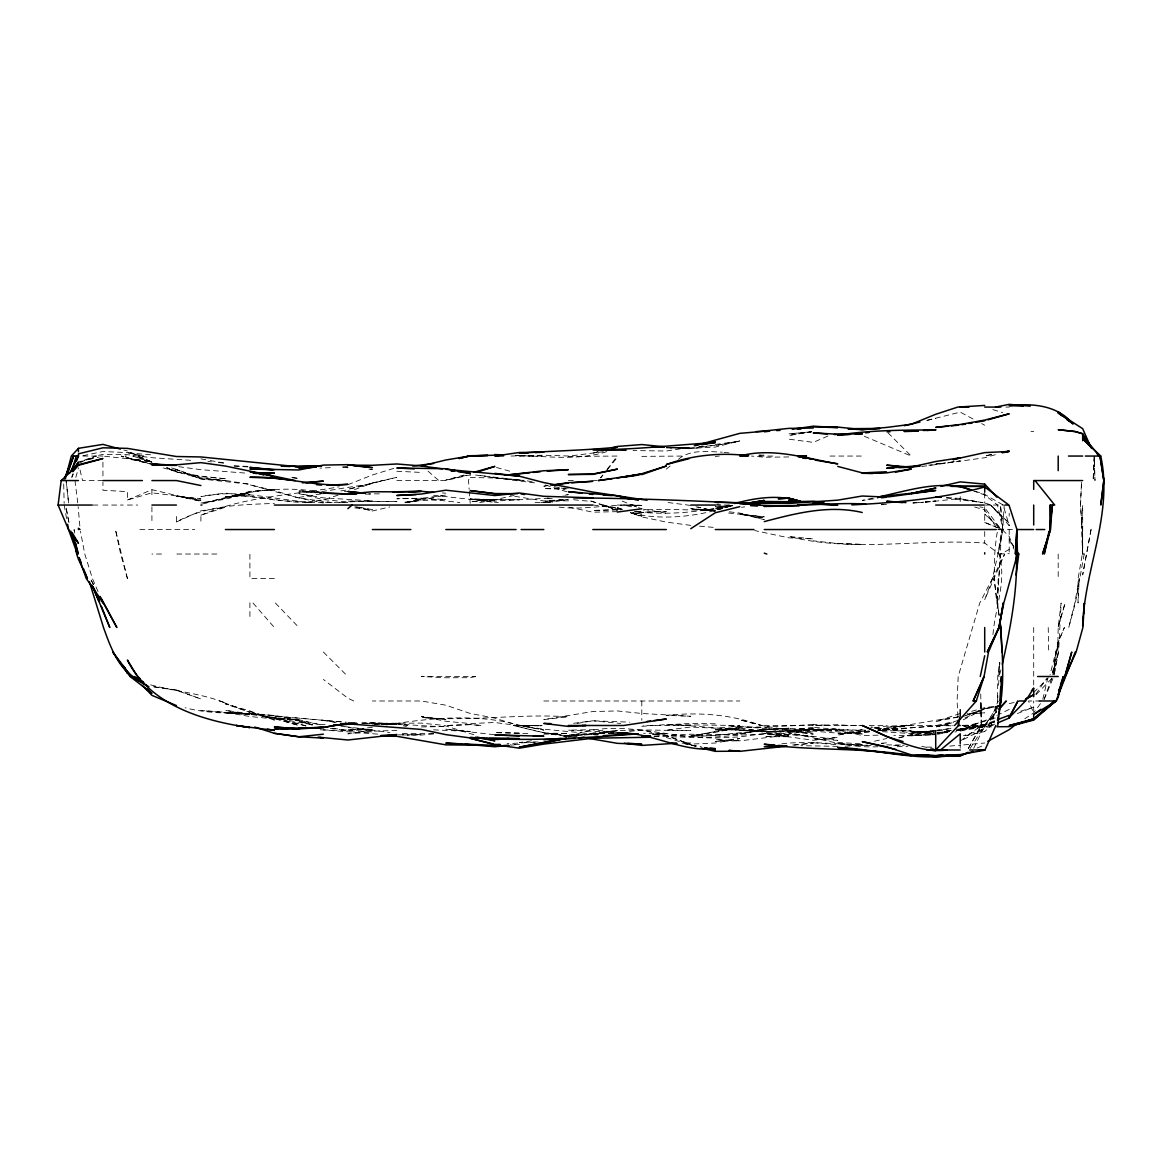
<?xml version="1.0" encoding="UTF-8"?>
<svg xmlns="http://www.w3.org/2000/svg" width="1162" height="1162" viewBox="0 0 1162 1162"><rect width="100%" height="100%" fill="white"/><g stroke="black" fill="none" stroke-linecap="round" stroke-linejoin="round"><path stroke-width="0.75" stroke-dasharray="5 3.75" d="M957.938 716.736L957.096 700.991L958.2 676.502L979.755 603.02L992.377 578.531L998.027 554.027L1001.673 529.538L997.403 603.02L999.088 615.264C993.568 586.912 992.566 558.065 997.722 529.538M980.743 694.005L981.396 725.495L967.452 749.984L981.396 725.495L980.801 700.991L981.28 725.495L960.219 741.109M1094.357 456.056L1093.137 480.56L1094.168 456.056L1094.996 480.56L1094.241 457.813M998.274 578.531L996.952 603.02L1000.584 554.027L1009.197 549.481M997.882 695.747L997.533 700.991L997.737 676.502L999.465 662.5M998.565 685.246L999.146 676.502M999.683 662.5L998.754 676.502L999.901 662.5M1084.219 554.027L1075.358 603.02L1068.749 627.509L1074.821 603.02L1079.207 578.531L1078.045 603.02L1078.104 578.531L1082.316 554.027L1082.592 529.538L1082.679 554.027L1084.219 554.027L1082.679 552.11L1082.679 554.027L1081.532 529.538L1082.679 505.267L1082.679 554.027M1054.123 674.759L1058.19 652.013L1052.859 674.759M813.037 725.495L813.255 724.376L828.855 725.495M992.958 634.51C995.224 607.523 1006.858 581.029 999.146 554.027L984.708 543.061C919.258 538.427 853.358 552.851 788.751 536.452L813.255 538.95L788.751 537.832L754.617 530.54M1054.413 673.132L1058.597 652.013L1061.124 603.02L1058.19 627.509L1057.696 652.013L1058.19 641.322L1052.336 674.759L1058.19 641.976L1064.392 627.509L1058.19 642.426L1050.041 674.759M1042.808 699.248L1047.732 678.245M999.596 674.759L1000.961 669.501M75.85 477.364L78.435 467.821M71.71 477.19L72.945 473.835M1044.072 699.364L1051.842 678.129M1044.159 699.364L1053.818 676.502M71.942 477.277L73.38 473.994M973.698 748.357L984.708 725.495L1000.221 702.444M998.027 707.121L988.528 725.495L998.085 700.991L991.084 725.495L984.708 731.537L963.719 736.011M970.154 748.459L984.708 725.495L996.676 711.885M1035.763 694.208L1047.122 677.983M1040.455 703.635L1033.701 712.887L1024.84 718.712M600.609 477.829L602.686 475.113M606.869 469.666L617.298 456.056L568.32 456.405M600.725 477.829L602.933 475.098M607.363 469.651L617.298 457.407L617.298 456.056M996.676 711.42L984.708 724.434L980.278 725.495L984.708 724.652L960.219 725.437M1036.184 694.571L1052.409 677.795M1033.701 692.508L1048.371 677.736M666.291 469.114L670.314 465.846M678.39 459.324C690.199 449.084 707.745 451.669 722.27 452.163M90.81 459.005L94.935 456.056L102.939 454.386L127.428 454.691L151.917 457.712L192.166 460.399M963.269 719.83L984.708 708.704L998.71 705.77M963.269 739.569L984.708 728.705L963.472 735.691M1009.197 709.416L984.708 721.355L960.219 727.514M965.114 717.855L984.708 708.704L998.71 706.278L984.708 708.704L961.846 716.969L984.708 708.704M176.421 516.451L176.421 521.985C206.037 505.325 241.202 504.598 274.392 503.451M176.421 521.985L200.91 510.873L225.399 507.213L200.91 515.231L200.91 521.186M827.954 436.026L813.255 442.373L788.751 439.163M994.832 724.129L984.708 726.366L961.962 726.047M127.428 500.009L151.917 489.696L200.91 501.258L176.421 495.898L200.91 500.386L176.421 496.203L200.91 498.963L151.917 492.819L127.428 500.009L127.428 491.642L102.939 490.219L102.939 482.157M977.068 748.067L983.183 745.51M78.435 463.347L96.141 456.056L78.435 462.084M1017.36 713.555L1033.701 707.15L1019.001 711.74M994.498 720.774L984.708 724.434L984.708 731.537M347.874 484.699L372.363 474.997L395.225 467.923M354.41 489.652L372.363 483.043L396.852 477.277L347.874 489.318L372.363 483.508L323.37 491.381L298.881 491.962L323.37 492.833C282.744 484.293 241.681 491.875 202.653 503.916M200.91 515.231C244.746 496.174 292.955 495.302 339.13 486.776M994.498 721.776L984.708 725.132L960.219 729.184L978.201 725.495L954.961 731.13M960.219 713.483L935.715 721.617L960.219 716.605C932.708 720.44 905.314 725.742 877.978 729.78L935.715 726.221L953.334 722.895M338.069 495.172L323.37 499.82L304.139 502.565M568.32 737.376C615.845 716.257 666.291 739.293 715.284 737.071C756.302 733.338 797.132 731.871 837.744 740.354L813.255 739.105L837.744 737.521L813.255 740.296L764.262 733.367L788.751 736.737L764.262 736.679L788.751 734.936C756.506 725.945 723.606 737.797 690.78 735.909L739.773 727.296L715.284 732.365L690.78 735.822L739.773 733.919L715.284 735.168L690.78 734.195L654.046 736.142M406.279 502.667L421.356 498.367L445.845 495.099L407.354 502.696M463.812 475.084L445.845 480.095L470.334 474.401M971.65 711.304L984.708 707.643L998.71 705.842M598.052 451.742L592.809 453.195L598.052 451.902M405.611 502.667L421.356 498.367L459.847 502.492M952.085 722.851L935.715 727.092L953.537 722.415M995.311 454.705L984.708 457.726L928.728 465.599M564.819 736.287L568.32 735.415L577.064 736.345M926.971 420.426L960.219 412.118L973.988 419.482M202.653 503.93L249.903 491.831L274.392 489.362L249.903 491.352L225.399 498.251L202.653 502.696M898.981 737.725L911.226 734.674L935.715 731.9M372.363 483.043L382.443 480.56M729.475 505.049L715.284 508.535L731.203 506.124M80.193 461.648L99.438 456.957M606.811 451.611C582.54 459.484 556.918 457.305 531.876 456.056M926.971 420.353L935.715 418.276M862.233 729.344L837.744 735.154L865.734 730.477M898.981 737.855L911.226 734.95L933.972 732.118M407.354 502.565L421.356 499.253L402.11 502.71M995.209 718.043C981.062 719.961 968.905 728.487 954.961 730.971L960.219 729.983L956.718 730.201M354.875 506.748L372.363 510.989L389.866 506.952M958.548 720.513L935.715 725.684L879.736 730.651M514.083 495.419L494.838 499.747L470.334 498.759L494.838 502.536M874.492 741.211L886.737 738.524M872.735 498.149L862.233 500.401L877.978 498.295M1009.197 703.576L1014.382 702.473M730.825 505.412C699.379 512.181 666.843 515.478 634.801 511.541L641.802 511.977L634.801 511.89M82.938 455.707L102.939 451.539L127.428 452.599L143.609 456.056L127.428 452.831L151.917 454.894M949.717 730.854L937.473 733.367L947.96 732.51M991.709 454.516L984.708 455.896L991.709 454.618M937.473 733.091L954.961 729.721M603.31 451.698L569.612 456.056L543.816 455.213L507.533 456.129M937.473 734.268L947.96 732.394M549.074 498.193L494.838 501.069L470.334 499.21L494.838 500.052L479.093 502.623M564.819 495.273L568.32 494.62L563.062 495.302M991.026 725.495L954.961 732.002M722.27 508.607L715.284 509.798L732.525 505.485C699.408 516.233 663.778 521.288 629.543 512.776M577.064 723.432L592.809 720.803L629.543 722.139M732.525 505.325L715.284 508.172L732.772 506.007M386.307 724.914C430.536 718.131 475.374 713.163 519.327 725.146L543.816 730.07L519.327 725.495L542.073 725.742L519.327 725.843L494.838 718.116L470.334 713.483L445.845 705.203L421.356 700.991L372.363 700.991M781.765 743.825C808.403 740.557 835.449 744.624 862.233 744.595M298.881 497.438L321.627 493.806M731.218 505.891C702.255 513.43 672.827 507.445 643.545 510.191M320.116 724.71L328.628 724.028M811.497 431.756L788.751 433.891L811.497 431.727L788.751 435.445L811.381 431.843M547.317 502.565L568.32 499.239L540.315 502.652M689.037 447.472L666.291 451.03L633.043 450.551M641.802 456.361L682.414 456.056M200.91 503.03L225.399 499.224L249.903 492.775L225.399 497.263L249.903 494.765L225.399 496.828C254.246 493.313 282.279 503.364 311.125 502.565M340.873 490.887L347.874 489.827M641.802 726.337L666.291 724.594L739.773 725.495M715.284 445.191L690.78 448.779L666.291 447.675L682.036 447.37M531.571 740.79L519.327 742.591L538.572 741.937L507.082 743.709M563.062 736.316L578.807 735.764M911.226 733.629L951.46 728.472L911.226 733.629L881.479 731.595M715.284 444.465L739.773 441.168L715.284 445.583L739.773 440.921L715.284 447.079L690.78 448.372L666.291 447.849L690.78 447.501M874.492 727.688L886.737 726.047L911.226 725.495L886.737 727.252L908.655 725.495L886.737 729.358L877.978 729.692M573.563 723.316L592.809 720.789L620.682 723.476M405.611 502.536L421.356 500.502L445.845 499.544L421.356 498.193L396.852 498.774L421.356 498.338M921.727 466.47L926.971 465.817M699.524 446.411L703.025 445.976M867.491 745.176L844.745 746.207M881.479 743.433L886.737 742.779L881.479 743.288M372.363 727.31L347.874 730.244L330.371 727.978M608.554 733.411L613.797 732.786M928.728 465.12L932.214 464.713M711.783 445.583L690.78 447.922L675.035 447.341M741.458 507.271L744.842 506.893M794.009 745.191L813.255 743.084L792.252 745.06M869.234 732.031C826.109 738.16 782.433 720.193 739.773 734.282L764.262 729.649L788.751 728.167L764.262 730.114L739.773 733.745L764.262 729.649L788.751 728.618L813.255 728.894L788.751 731.523L813.255 734.079L764.262 726.047L739.773 719.757L761.139 725.495C730.767 714.165 698.333 712.117 666.291 715.313L690.78 716.3L641.802 713.468L617.298 710.941L592.809 711.536L543.816 719.554L568.32 716.823C519.269 713.424 470.29 721.834 421.356 717.361L445.845 719.67L421.356 716.46L445.845 721.253L470.334 723.563L494.838 722.517L517.758 725.495L542.073 725.495M881.479 730.709L911.226 730.913L886.737 729.155L911.226 732.888L933.972 731.188L911.226 731.726L935.715 733.716M715.284 456.477L719.278 456.056M510.583 745.176L519.327 744.29L510.583 744.552M912.983 503.161L923.47 502.158M925.228 501.999L935.715 500.996L925.228 501.81M963.719 744.886L984.708 743.012M433.6 733.948L421.356 735.052L398.61 734.863L421.356 734.631L407.354 735.27M629.543 731.319L641.802 730.259L666.291 735.488L690.78 744.493L666.291 735.604L652.289 734.239L690.78 736.723L715.284 731.29L739.773 728.153L715.284 729.329L788.751 731.929L837.744 729.01L764.262 731.726L685.783 725.495L643.225 725.495M949.717 746.091L960.219 745.205M916.469 502.492L912.983 502.768L923.47 502.376M582.307 735.154C558.937 738.378 535.914 730.68 513.357 725.495L543.816 732.714L568.32 735.895L592.809 733.643L617.298 732.873M584.065 735.009L598.052 734.035M594.552 734.994L598.052 734.747M652.289 734.587L666.291 733.585L643.545 733.237M869.234 731.406L837.744 733.934L869.234 730.898M563.062 499.616L543.816 500.967L510.583 495.651M514.083 733.469L528.071 733.542M330.371 467.647L319.884 468.126M342.63 466.848L347.874 466.499M967.205 714.02L984.708 712.858L967.205 713.308M732.772 505.557L715.284 506.603L725.771 506.966M379.364 493.85L368.862 493.85M433.6 733.483L398.61 733.6M344.373 491.628L347.874 491.482M925.228 502.304L960.219 498.454L946.217 497.467M421.356 726.947L445.845 726.54C417.783 726.54 389.982 721.994 361.861 723.156M877.978 730.52L886.737 730.157L877.978 730.273M759.018 455.286L764.262 455.068L759.018 455.112M865.734 730.186L813.255 729.504L764.262 731.726L788.751 731.929M935.715 730.913L911.226 731.915L935.715 733.425L870.992 727.339M361.861 723.04L372.363 722.633L396.852 724.318L374.12 724.115L396.852 723.505L407.426 725.495L396.852 723.635L361.861 723.301M396.852 730.361L372.363 731.232L340.916 726.148M612.054 733.542L617.298 733.353M535.072 502.565L552.575 502.55M617.298 509.639L592.809 510.467L620.798 509.726M937.473 730.854L954.961 730.259M543.816 734.195L568.32 733.498L543.816 733.048L568.32 735.895L617.298 730.491L592.809 734.326L568.32 734.95L578.807 735.023M365.362 723.36L421.356 723.113L444.363 725.495L475.243 735.183M933.972 734.645L911.226 735.255L935.715 734.616L911.226 735.851L893.738 735.27M339.13 502.58L347.874 502.391L323.37 502.274M682.036 743.143L690.78 742.954L682.036 742.838M515.826 455.649L533.59 456.056L515.826 455.46M617.298 511.658L592.809 512.181L568.32 507.01M886.737 431.567L890.237 431.494L886.737 431.567L911.226 456.056L862.233 435.372M568.32 488.098L543.816 488.548L564.819 489.362M881.479 504.686L886.737 504.584L881.479 504.54M877.978 735.197L862.233 735.488L837.744 729.91L862.233 734.021L813.255 729.591L837.744 729.097L869.234 731.639M613.797 732.932L592.809 733.266L598.052 733.614M998.71 529.712L1013.918 529.538M893.738 745.365L904.225 745.234M788.751 456.957L764.262 457.218L751.523 456.056M991.709 726.802L956.718 729.373L985.303 725.495M870.992 745.583L837.744 743.767L862.233 745.132M365.362 494.111L372.363 494.068M739.773 730.259L764.262 730.114L715.284 729.765C747.936 726.846 780.617 727.034 813.255 724.376L813.255 725.495L837.744 724.652L849.102 725.495M877.978 746.701C847.563 748.517 818.498 737.55 788.751 733.091L813.255 736.606L764.262 732.321L728.327 725.495L739.773 726.163L715.284 728.211L690.78 727.034L666.291 730.114L690.78 730.491C658.099 730.971 624.938 727.427 592.809 734.326L598.052 734.95M1005.871 407.078L1009.197 407.078M1030.955 431.567L1033.701 431.567M82.967 456.056L102.939 456.056M519.327 456.056L543.816 456.056M759.047 456.056L774.763 456.056M830.06 456.056L862.233 456.056M102.939 480.56L82.531 480.56L79.67 468.46M396.852 480.56L445.845 480.56L470.334 474.808L468.504 480.56L469.157 489.304M568.32 480.56L575.306 480.56M592.809 480.56L597.094 480.56M92.829 505.049L98.683 505.049M102.939 505.049L123.274 505.049M127.428 505.049L137.595 505.049M715.284 505.049L729.649 505.049M984.708 505.049L1004.215 505.049L1002.733 529.538L1000.453 505.049L1002.893 529.538L998.129 554.027L1002.893 529.538L997.533 505.049L984.708 494.925L973.277 490.887M139.847 529.538L194.737 529.538M997.809 529.538L1001.92 529.538L984.708 514.112L1001.121 529.538L984.708 507.678L979.668 506.879M176.813 554.027L218.035 554.027M999.146 554.027L1009.197 553.678M274.392 578.531L249.903 578.531L249.903 554.027M543.816 700.991L739.773 700.991M1040.658 700.991L1028.472 700.991L1033.701 712.887L1033.701 700.991M764.262 725.495L862.233 725.495L837.744 725.495M869.234 725.495L886.737 725.495M908.858 725.495L953.218 725.495M961.962 725.495L994.323 725.495M897.224 746.643L907.725 746.643M886.737 432.09L890.237 432.119M631.678 506.806L623.239 505.049L641.802 505.426C613.754 502.957 585.692 510.757 557.818 506.966M886.737 744.886L900.724 745.031M617.298 505.049L641.802 505.426M715.284 723.795L690.78 723.418L666.291 724.856L690.78 725.495M837.744 746.353L801.01 745.67M470.334 477.466L494.838 478.003L524.047 480.327M372.363 724.086L396.852 724.609M937.4 725.495L953.189 725.858M715.284 510.176L690.78 509.581L715.284 510.67L690.78 508.52L715.284 511.091L697.781 507.053M926.971 747.05L933.972 747.224M837.744 543.54L862.233 544.412L837.744 543.555L813.255 540.824M234.158 465.846L248.145 466.412M654.046 736.316L715.284 738.044L739.773 736.926L764.262 733.571L788.751 734.965L739.773 740.862L715.284 739.715L739.773 740.659L715.284 741.574L739.773 738.538L715.284 743.026L685.536 744.348M617.298 732.365L568.32 730.143L592.809 729.707L613.797 731.987M515.826 455.431L519.327 455.577M396.852 471.249L421.356 472.426M161.547 554.027L151.917 554.027M671.534 447.355L690.78 448.372L676.792 447.414M340.873 721.849L274.392 716.082L323.37 720.208L337.372 722.561L323.37 720.498L346.116 722.139M244.645 473.021L200.91 469.68L176.421 466.369M837.744 742.431L862.233 743.898M234.158 466.064L248.145 466.95M433.6 729.852L470.334 731.464L445.845 729.184L494.838 734.776M433.6 495.259L498.338 502.536M716.722 504.729L721.065 505.049M442.344 492.935L445.845 493.196M321.627 492.441L298.881 490.64L323.37 493.792M813.255 742.765L837.744 744.711M377.606 734.123L319.899 729.707L372.363 731.9L347.874 733.832L372.363 730.114L389.866 732.568M699.524 526.139L715.284 527.533M312.723 724.652L298.881 721.312L312.36 725.03C284.617 714.848 254.681 713.352 225.399 712.713L249.903 713.831L225.399 710.316C256.715 716.736 288.801 717.55 319.884 724.71M298.881 720.556C261.813 709.27 222.203 717.593 185.165 707.774M573.563 499.747L592.809 501.577L617.298 509.973M207.911 461.532L211.411 461.88M218.398 462.563L225.399 463.246L209.654 460.428M274.392 715.748L200.91 710.49L249.903 714.688L225.399 712.408L249.903 716.518L274.392 718.944L298.881 719.932L274.392 718.072L249.903 713.439L274.392 718.276L298.881 725.495L249.903 711.71L274.392 720.091L249.903 710.912L225.399 703.896L249.903 712.335L219.603 700.991L225.399 702.995C200.91 693.075 173.995 691.448 148.881 684.36M354.875 507.91L372.363 509.653L358.375 507.024M494.838 478.003L536.829 483.16M104.682 456.274L127.428 458.656L151.917 464.19L127.428 457.813L151.917 464.379M874.492 728.196L886.737 729.489L870.992 726.933M332.129 502.594L298.881 498.004L249.903 484.844L274.392 490.625L298.881 498.004L323.37 502.928M291.88 477.655L298.881 478.424L291.88 477.524M724.028 452.352L731.029 453.122M946.217 497.946L981.207 502.478M729.271 511.817L739.773 513.052L764.262 519.646L739.773 513.619L764.262 517.918L739.773 514.316L764.262 516.843L725.771 512.718M668.019 502.536L690.78 505.441M368.862 469.114L372.363 469.55L368.862 469.056M547.317 498.135L552.575 498.818M559.561 499.718L568.32 500.837L543.816 500.967L550.744 502.594M593.375 505.049L617.298 508.215L603.368 505.049L617.298 510.408M690.78 525.369L666.291 522.087L641.802 516.887L630.37 512.544M330.371 728.356L347.874 730.738L372.363 729.402L347.874 729.329L372.363 729.954L342.659 726.352M309.382 502.521L274.392 499.936L225.399 493.08L200.91 496.595C242.756 487.459 284.763 503.466 326.885 502.71M475.592 475.04L524.047 480.56L494.838 477.8L477.335 474.938M633.043 512.776L641.802 514.069L633.043 512.602M666.291 737.463L690.78 745.002L701.282 746.556M519.327 725.495L543.816 729.213L598.052 734.34M151.917 462.069L136.898 456.056L151.917 462.04L127.428 458.089L121.153 456.056L127.428 458.089L151.917 462.084L128.982 451.611M982.965 502.652L960.219 498.759L982.965 502.696M636.544 511.367L641.802 512.282L666.291 511.353L641.802 512.384L634.801 511.149M643.545 509.232L666.291 513.183M200.91 458.859L207.911 460.123M403.156 725.785L406.468 726.381M527.272 480.879L535.551 482.535M690.78 745.002L697.781 746.425L690.78 744.987L695.922 746.498M554.318 486.617L559.561 487.691M561.319 488.055L568.32 489.492M921.727 746.338L933.972 748.88M696.038 506.763L715.284 511.091M319.884 724.667L298.881 719.714L274.392 717.767L311.852 724.71M356.574 506.879L372.363 510.989M123.927 450.043L127.428 450.987M496.464 467.487L512.791 472.019M974.613 507.01L984.708 509.958L995.718 526.531M620.566 509.915L601.974 505.049L587.914 499.863M630.37 512.791L641.802 516.146L631.997 512.732M176.421 469.39L171.511 467.923L200.91 478.904L249.903 484.307L225.399 480.443L200.91 478.904L176.421 469.492L200.91 477.843L225.399 480.56L200.91 478.613L163.348 467.923M992.871 409.605L1002.675 412.655M545.457 484.975L566.678 491.773M150.334 461.706L132.802 456.056L151.917 462.316M974.903 491.163L984.708 494.416L1003.198 505.049L1009.197 525.573L990.663 505.049L984.708 502.957L990.663 505.049L1009.197 523.263L990.663 505.049M622.207 509.305L617.298 507.591L622.207 509.45M622.251 501.127L640.189 508.273M632.157 505.049L640.189 508.288M984.708 506.69L984.708 522.435L1002.094 529.538L1009.197 536.437L1013.83 547.636M984.708 522.435L1001.92 529.538M353.713 700.991L347.874 698.217L323.37 679.45M981.643 423.578L984.708 425.205M428.052 471.176L438.786 480.56M323.37 652.013L347.874 676.502M275.379 603.02L298.881 627.509M127.428 458.656L125.031 456.056L127.428 456.056L127.428 457.843M252.996 603.02L274.392 627.509M1013.99 546.765L1009.197 539.502L1014.063 549.19M93.657 584.631L90.287 578.531L93.454 584.646M98.029 591.589L92.437 578.531L84.782 554.027L80.468 531.295M64.186 505.049L66.975 520.794M999.146 615.264L993.931 578.531M74.978 480.56L77.81 503.291M65.987 480.56L68.631 503.291L66.263 480.56M79.829 526.023L78.159 506.748M469.288 491.047L470.203 503.291M63.707 484.046L64.142 503.291M1048.226 627.509L1048.705 652.013M1058.19 554.027L1058.19 578.531M1033.701 627.509L1033.701 687.003M1009.197 513.226L1009.197 516.131M1009.197 524.759L1009.197 525.573M1009.197 529.538L1009.197 552.88M984.708 493.022L984.708 503.044M984.708 531.513L984.708 543.061M960.219 496.566L960.219 502.725M960.219 744.624L960.219 748.125M641.802 700.991L641.802 720.237M249.903 602.744L249.903 616.499M151.917 489.696L151.917 497.757M151.917 506.85L151.917 523.35M102.939 462.2L102.939 478.366M1081.546 482.303L1080.544 505.049L1082.272 529.538L1080.384 505.049L1081.532 482.303M1055.59 652.013L1053.934 674.759L1055.662 652.013M1091.06 529.538L1082.679 574.856L1091.06 529.538M1058.19 627.001L1065.118 603.02L1058.19 627.001M992.551 578.531L984.708 599.708L1004.694 554.027L992.551 578.531M994.498 721.878L984.708 724.812L994.498 721.951M939.216 463.362L935.715 464.306L960.219 460.951L935.715 464.248L939.216 463.377M475.563 676.502L470.334 677.678L445.845 677.78L421.356 676.502L475.563 676.502M984.606 725.495L960.219 730.259L984.606 725.495M547.317 485.701L543.816 486.21L547.317 485.76M813.255 727.296L788.751 730.361L764.262 727.412L739.773 726.511L764.262 728.443L788.751 732.263L813.255 732.016L788.751 731.508L813.255 728.647L837.744 730.607L813.255 730.23L837.744 729.416L813.255 727.296M949.717 731.247L937.473 732.728L949.717 731.305M960.219 729.983L956.718 730.404L960.219 730.085M494.838 499.994L470.334 501.635L494.838 500.052M372.363 500.88L347.874 501.955L323.37 499.631L298.881 493.603L323.37 497.859L372.363 500.88M470.334 724.594L445.845 725.495L470.334 724.623L481.678 725.495L470.334 724.594M396.852 501.563L347.874 501.112L396.852 501.563M519.327 499.762L470.334 499.587L519.327 499.762M519.327 733.106L494.838 732.597L519.327 733.178M347.874 467.705L342.63 467.342L347.874 467.705M225.399 478.759L200.91 476.681L176.421 471.975L166.616 468.01L176.421 471.961L200.91 476.144L225.399 478.759M176.421 689.952L151.917 686.51L176.421 690.344L200.91 698.987L176.421 689.952M620.798 508.665L617.298 508.055L620.798 508.68M298.881 723.766L274.392 717.971L307.712 726.424L298.881 723.766M176.421 471.249L166.616 467.676L176.421 471.249M127.428 578.531L120.645 554.027L115.43 529.538L127.428 578.531M68.979 522.537L65.9 506.792L68.921 522.537M74.513 533.038L74.121 529.538L74.484 533.038"/><path stroke-width="1.5" d="M1035.022 480.56L1054.704 505.049L1050.259 505.049L1050.23 529.538L1044.246 554.027L1049.01 531.295M1000.831 631.01L999.916 620.523L1000.787 627.509M1016.184 562.786L1016.489 554.027L1018.769 554.027L1016.082 575.03M999.872 700.991L1000.743 687.003M1001.063 681.745L1001.397 676.502L1000.656 700.991L997.737 725.495M1083.333 617.007L1082.679 625.737C1084.567 568.436 1113.327 513.982 1100.734 456.056L1082.679 438.684L1090.987 447.37M1083.594 613.507L1084.378 603.02L1082.897 627.509L1076.143 652.013L1058.843 690.417L1064.886 676.502L1071.756 652.013L1064.799 676.502L1058.19 694.76L1061.923 681.484M77.389 554.027L68.529 529.538L58.1 505.049L61.194 480.56L78.435 464.727L102.939 458.525L78.435 465.323L72.857 471.67M1049.823 526.037L1050.477 520.794M1050.927 517.293L1052.467 505.049L1050.23 529.538L1042.532 554.027L1050.579 529.538L1050.259 505.049M959.739 717.274L958.534 725.495L935.715 749.984L960.219 749.984M997.446 720.237L998.143 716.736M998.841 713.236C1005.29 682.82 1002.254 651.228 999.901 620.523M980.263 676.502L984.708 655.731M1002.312 664.257C1010.388 628.148 1017.621 591.167 1016.489 554.027M65.362 478.802L71.332 456.056L78.435 448.329L102.939 444.392L120.427 449.098M71.768 470.755L76.314 456.056M954.627 725.495L976.312 700.991L984.069 676.502L988.513 652.013L998.913 627.509L1003.823 603.02L1017.447 554.027L1016.823 529.538L1015.385 554.027L1016.939 529.538L1009.197 505.688M1060.441 685.101L1063.259 676.502L1058.19 697.316L1056.316 700.991L1033.701 714.485L1033.701 719.598L1009.197 725.495L1033.701 718.871L1056.069 700.991L1057.667 696.779M1058.19 695.37L1075.271 652.013M76.503 460.951L78.435 456.056L73.584 456.056L64.288 478.918M984.998 749.984L995.849 725.495M973.175 700.991L984.069 676.502L973.175 700.991L976.312 700.991M69.88 472.905L78.435 456.056M998.027 722.764L1009.197 718.014L1017.912 700.991L1009.197 717.448M999.611 704.056L1001.194 700.991M1009.197 717.651L1025.48 700.991L1033.701 688.267L1033.701 696.764M72.828 470.639L78.435 462.156L72.247 470.639M999.073 709.154L1006.263 700.991L999.073 708.805M1031.449 690.824L1033.701 688.267M1033.701 719.598L1054.515 700.991L1037.593 715.516M347.874 508.622L352.042 505.049M940.508 749.984L960.219 733.847L960.219 743.549M1033.701 718.871L1055.692 700.991L1033.701 720.062L1013.119 725.495L1033.701 718.871L1009.197 726.657L996.952 726.758M1014.528 725.495L1009.197 729.678L987.773 741.341M1033.701 714.485L1040.774 709.299M690.78 528.695L715.284 512.747L739.773 506.661M1025.276 699.451L1033.701 694.789L1025.944 698.667M968.149 752.264L960.219 756.084L947.96 755.808M997.766 719.554L1009.197 715.284L1009.197 718.014M641.802 474.633L666.291 466.035L641.802 473.718L617.298 478.047M476.87 472.266L494.838 466.398L473.602 472.338M972.812 751.48L960.219 755.46L932.214 755.779M695.675 445.482L739.773 433.353L769.505 430.812L756.36 431.567M734.616 503.524C756.055 497.627 779.499 494.271 801.01 501.563M987.976 419.831L1009.197 413.788L984.708 420.078L960.219 424.493L935.715 427.384L947.96 426.193M612.054 447.893L617.298 446.44L641.802 444.552L664.533 446.833M953.218 459.556L984.708 452.614L1009.197 451.452L1002.196 452.715M953.218 459.644L960.219 457.77L935.715 461.517L911.226 467.037L919.97 466.122M1003.997 452.439L1009.197 451.088L1002.196 452.454M689.037 458.685L666.291 464.539C689.85 456.056 714.833 452.977 739.773 454.865M347.874 465.149L372.363 465.308L396.852 463.972L421.356 465.977L445.845 459.992L469.375 456.056L459.295 458.482M459.005 458.482L470.334 455.722L487.837 455.417M613.797 448.024L617.298 447.152C584.689 450.464 551.979 450.841 519.327 453.195L528.071 452.846M919.97 422.024L904.225 425.699M764.262 521.607C796.231 513.197 829.145 504.715 862.233 512.5M543.816 743.07L566.562 738.291L519.327 747.181L563.062 738.596M940.973 486.326L960.219 481.881L984.708 484.118L996.894 497.205M877.978 497.031C908.393 490.785 941.089 478.962 971.65 490.073M978.36 750.696L981.658 749.984L978.36 750.623M281.393 728.952L323.37 727.543L346.232 723.389M323.37 727.543L333.291 725.495L356.618 723.592M1005.101 505.049L1008.906 505.049L984.708 486.951C941.205 498.89 896.744 502.565 851.906 504.904M995.573 407.078L1009.197 404.347L1030.2 406.177M895.481 472.179L911.226 469.114L886.737 472.861L862.233 473.268L872.735 473.53M694.28 445.7L697.781 445.046M701.282 444.407L715.284 441.821L703.025 444.378L715.284 442.606C674.454 444.857 633.755 450.028 592.809 449.65L626.057 450.304M745.016 503.829L764.262 500.401L745.016 503.712M961.962 424.696L965.462 424.086M968.963 423.491L972.463 422.881M975.964 422.271L984.708 420.76M984.708 750.202L960.219 754.574L935.715 755.678L911.226 754.835L886.737 746.832L862.233 741.632L896.047 749.505M624.299 476.928L641.802 474.14L598.256 480.56L612.113 478.729M792.252 429.272L813.255 426.178L837.744 427.587L827.242 427.325M888.48 496.886L935.715 490.466L877.978 496.973M433.6 463.522L412.612 466.064M550.817 485.193L568.32 482.68L592.809 481.286L571.82 482.811M956.718 754.675C917.123 762.127 877.441 748.909 837.744 747.5L911.226 755.489C862.436 747.239 813.109 751.117 764.262 744.246L774.763 745.103M624.299 477.074L629.543 476.347M633.043 475.854L636.544 475.374M575.306 738.436L543.816 739.715M578.807 737.957L584.065 737.216M617.298 512.064L641.802 508.767M881.479 497.83L886.737 497.133L862.233 496.014L837.744 500.154L788.751 503.466L739.773 503.32L744.798 503.756M552.575 485.077L568.32 483.058M942.716 754.792L935.715 755.678L919.97 754.763M647.045 721.413L650.546 720.977M654.046 720.542L666.291 719.017L623.573 725.495L582.177 725.495M760.761 502.463L764.262 502.028L759.018 502.58M347.874 723.81L333.145 725.495L347.874 723.839L421.356 729.431L445.845 734.631L470.334 737.957L519.327 738.64L489.58 738.436M498.338 739.54L470.334 737.492L484.336 738.19M501.839 739.148L508.825 738.393M764.262 431L788.751 428.371L813.255 428.023M865.617 432.816L869.002 432.453M748.517 503.683L752.017 503.32M323.37 734.181L298.881 736.781L274.392 733.324L254.798 727.063M500.081 744.421L494.838 744.944L500.081 745.074M508.825 745.35L494.838 746.745L465.09 744.217M529.828 472.774L505.325 475.2L543.816 470.755L568.32 469.666L547.317 471.147M533.329 472.426L540.315 471.743M951.46 425.844L958.461 425.161M305.882 482.796L323.37 481.112L302.381 482.826M393.352 492.063L421.356 491.337L433.6 492.267M739.773 503.727L764.262 501.461L788.751 501.708L764.262 502.536L813.255 501.2L823.742 502.507M393.352 492.165L396.852 491.846L372.363 491.729L347.874 494.068L323.37 493.095L356.618 494.155M919.97 465.657L886.737 468.213L893.738 467.908M797.51 429.344L801.01 429.054M939.216 755.881L935.715 756.172L940.973 755.881M946.217 755.315L953.218 754.748M984.708 486.355L951.46 486.326L984.708 486.355L984.708 484.118M634.801 733.818L603.31 735.633M550.817 739.206L561.319 738.436M951.46 486.312L960.219 485.672M573.563 497.888C628.947 498.222 684.418 500.314 739.773 503.073C781.416 509.682 823.756 501.766 865.734 504.047M797.51 505.049L813.255 503.901L837.744 505.049L813.255 503.916M903.063 741.559L886.737 736.621L862.233 725.495C889.162 736.577 917.108 753.717 947.321 749.984M918.227 431.087L904.225 431.567M926.971 430.492L935.715 429.882C902.874 430.129 870.294 430.042 837.744 435.184L849.988 434.457M277.892 729.111L274.392 729.271L323.37 727.325L298.881 728.167M298.881 728.937L274.392 726.976L298.881 728.923L323.37 727.325M409.111 492.107L421.356 491.337L396.852 491.729M316.384 467.139L298.881 468.184L307.625 468.155M879.736 428.589L862.233 429.62L848.245 428.967M856.99 434.051L862.233 433.746L837.744 434.225L813.255 432.903L827.242 433.978M494.838 454.545L503.582 454.923L470.334 455.925L487.837 455.475M381.107 735.473L396.852 734.573L347.874 740.005L318.127 737.144M946.217 755.576L960.219 754.792L935.715 756.752L916.469 754.792M918.227 430.768L904.225 431.247M923.47 430.492L935.715 429.882M797.684 456.506L806.602 456.056L797.684 456.245M984.708 405.436L957.764 407.078L935.715 414.282L911.226 424.275L886.737 427.413L862.233 429.62L837.744 427.079L813.255 426.977M416.098 494.62L396.852 495.477L421.356 494.039L445.845 490.19L494.838 495.549L519.327 492.978L543.816 496.305L592.809 497.844L584.065 497.917M764.262 506.472L799.253 505.804M848.245 434.341L834.243 434.515M855.247 434.036L862.233 433.746M898.981 467.69L911.226 467.168L886.737 465.178L898.981 466.485M535.072 452.57L543.816 452.207L519.327 452.497L494.838 456.056L503.582 455.882M748.517 455.707L739.773 456.056C772.425 447.109 805.527 458.351 837.744 463.856L814.998 460.094M647.045 736.417L650.546 736.287L641.802 735.837L650.546 736.374M326.871 485.15L347.874 484.322C314.946 487.532 282.947 475.592 249.903 477.291L274.392 478.279L295.221 480.56L225.399 466.049L200.91 462.636L176.421 464.844L151.917 465.061L174.663 465.396M354.875 723.316L340.873 723.679M776.506 430.55L780.007 430.419M638.301 733.788C587.682 737.885 536.757 740.833 486.079 738.582M879.736 428.415L848.245 428.705M298.881 466.703L321.627 466.006L281.393 466.151M650.546 737.231L592.809 738.233L543.816 744.101L519.327 748.183L494.838 744.668L470.334 738.32L493.08 743.956M862.233 472.847L886.737 472.251L862.233 472.861L837.744 466.427M676.792 743.244L641.802 745.408L624.299 743.201M773.006 506.124L764.262 506.283L788.751 505.833L776.506 506.051M764.262 746.672L787.008 746.294M253.389 473.297L274.392 473.05L253.389 472.614M877.978 497.263L886.737 497.147M356.618 723.36L347.874 723.476L356.618 723.766M748.517 455.199L739.773 455.272L748.168 455.838M823.742 502.071L813.255 502.129L818.498 502.594M652.289 446.76L664.533 446.687M960.219 407.078L968.963 407.078M984.708 407.078L1000.874 407.078M1068.488 456.056L1082.679 456.056M1085.41 456.056L1100.734 456.056M61.194 480.56L78.435 480.56M102.939 480.56L142.403 480.56M151.917 480.56L176.421 480.56L200.91 485.542M1082.679 480.56L1033.701 480.56L1033.701 489.347M58.1 505.049L92.161 505.049M151.917 505.049L176.421 505.049M200.91 505.049L201.941 505.049M274.392 505.049L592.809 505.049M690.78 505.049L715.284 505.049M935.715 505.049L984.112 505.049M225.399 529.538L274.392 529.538M372.363 529.538L410.869 529.538M445.845 529.538L516.088 529.538M521.113 529.538L543.816 529.538M592.809 529.538L666.291 529.538M715.284 529.538L753.964 529.538M764.262 529.538L996.27 529.538M1017.055 529.538L1033.701 529.538M1036.112 529.538L1044.769 529.538M1037.608 676.502L1058.19 676.502M1019.219 700.991L1025.48 700.991M1039.089 700.991L1056.316 700.991M568.32 725.495L586.084 725.495L568.32 726.424L543.816 723.418L550.817 723.592M960.219 725.495L958.418 725.495L958.127 720.237M927.944 749.984L926.898 749.984L935.715 750.202M969.573 749.984L984.708 749.984M517.584 493.676L494.838 493.545L470.334 490.625L500.081 494.46M533.329 736.127L543.816 736.229L494.838 734.95L519.327 735.982M589.308 737.972L592.809 738.015L589.308 737.638M381.107 736.098L396.852 736.316L445.845 744.842L494.838 745.423L445.845 743.128L461.59 744.029M627.8 733.222L617.298 732.902C651.127 731.639 681.339 752.642 715.284 748.633L710.026 747.849M1023.199 406.134L1009.197 405.669C1031.667 403.141 1057.26 404.87 1072.7 423.738M281.393 466.194L290.137 466.543M295.38 466.732L298.881 466.877L200.91 456.957L176.421 456.506L127.428 448.387L102.939 447.806L78.435 453.848L78.435 456.492M503.582 745.423L508.825 745.67M494.838 744.377L500.081 744.639M414.355 468.911L396.852 467.995L445.845 468.751L470.334 473.413L458.089 471.67M647.045 500.27L592.809 492.063L543.816 482.593L519.327 476.188L445.845 469.303M603.31 495.07L612.054 495.593M750.681 505.659L757.479 506.066M589.308 738.495L617.298 743.331L641.802 744.29L627.8 743.157M176.421 465.41L151.917 463.87L165.919 465.294M905.982 502.565L886.737 501.287L902.482 502.609M940.973 497.089L935.715 496.726L940.973 497.336M778.264 745.394L787.008 746.12L739.773 751.349L728.952 750.434L739.773 751.16L715.284 751.349L701.049 747.994M748.154 504.047L759.904 505.049L739.773 502.681L715.284 502.26L718.77 502.652M316.384 484.656L321.627 485.12M671.534 743.084L676.792 743.564M353.117 465.686L372.363 467.647L347.874 464.669L323.37 465.09L298.881 469.971L249.903 469.012L274.392 469.695L249.903 467.414L262.147 468.78M365.362 493.327L347.874 491.482L363.619 493.254M904.225 467.051L911.226 467.792M921.727 754.632L928.728 755.402M265.648 469.172L272.634 469.942M582.307 493.269L568.32 491.671L617.298 495.738L638.301 500.328M589.308 494.053L592.809 494.46M494.838 473.384L519.327 476.188M802.753 458.075L806.254 458.482M809.754 458.903L813.255 459.31L798.149 456.39L806.53 458.307M928.961 749.984L935.715 750.826M421.356 465.977L442.344 468.823M274.392 733.324L298.881 736.781L323.37 738.117L319.884 737.405M451.088 470.683L454.589 471.176M253.389 473.065L256.889 473.573M260.39 474.096L263.89 474.619M267.391 475.142L272.634 475.912L249.903 471.656L263.89 474.764M477.335 737.245L480.836 737.783M451.088 470.755L454.589 471.307M521.07 493.966L524.57 494.547M475.592 737.187L494.838 740.848L486.675 738.48M794.009 501.243L788.751 500.197L793.82 501.316M267.391 729.01L274.392 730.419L236.162 725.495L249.903 727.572C203.423 721.079 149.825 705.218 127.428 660.06L137.436 676.502L140.065 678.564M617.298 495.898L629.543 499.064M800.182 501.388L788.751 498.178L778.264 498.759L788.751 498.106L800.182 501.345M764.262 553.17L766.847 554.027M960.219 486.268L970.009 489.725M176.421 705.552L151.917 695.355L142.272 685.304M141.27 680.787C119.337 672.813 110.753 647.539 103.491 627.509L89.416 581.799M147.458 686.045L131.059 676.502L127.428 673.147L112.743 652.013L131.277 676.502L143.986 682.936M142.868 681.731L133.819 676.502L142.868 682.196M148.852 686.786L131.974 676.502L127.428 671.738M1066.353 418.451L1058.19 411.9L1058.19 412.931L1082.679 428.662L1091.133 447.893M1058.19 412.931L1062.504 416.214M1066.832 419.511L1069.708 421.704M80.047 529.538L78.435 528.26L78.435 529.538M1069.069 420.629L1073.151 423.912M1058.19 411.9L1069.374 421.152M146.761 688.529L151.917 693.336L130.1 676.502L123.114 665.506M1096.928 453.572L1099.31 456.056L1082.679 435.823L1088.794 444.494M127.428 672.42L131.277 676.502M1016.866 551.122L1018.769 554.027M1092.178 448.619L1082.679 433.746L1075.228 431.567L1058.19 429.693L1075.068 431.567L1082.679 433.746L1082.679 440.761M72.16 532.603L78.435 543.293L68.543 529.538L67.599 524.294M101.254 598.372L116.854 627.509L103.476 603.02L86.264 578.531L79.001 557.615M99.772 596.89L102.939 603.02L100.135 596.484M91.9 585.052L99.104 601.393L93.018 586.694M93.933 588.321L96.083 593.23M97.506 596.484L99.656 601.393M79.074 557.615L81.006 562.437M83.562 568.872L87.397 578.531L78.435 559.271L76.677 554.027L75.574 543.54M92.771 586.694L109.794 627.509L101.399 606.332M70.809 531.179L78.246 554.027L76.75 547.041M74.658 540.039L76.866 554.027L75.69 543.54M1000.903 627.509L1001.934 652.013M1058.19 456.056L1058.19 470.683M1033.701 505.049L1033.701 525.006M984.708 486.951L984.708 492.223M984.708 552.705L984.708 554.027M984.708 627.509L984.708 652.013M960.219 709.677L960.219 716.3M935.715 731.726L935.715 749.984M78.435 448.329L78.435 451.8M1103.784 480.56L1100.792 505.049L1103.9 480.56L1099.978 456.056L1103.784 480.56M1003.271 603.02L999.247 627.509L987.235 652.013L998.913 627.509L1003.271 603.02M73.584 456.056L67.222 474.023L73.613 456.056M935.715 488.069L911.226 493.516L935.715 488.069M617.298 469.143L592.809 474.372L568.32 474.532L592.809 474.038L617.298 469.143M769.505 431.189L764.262 431.567L769.505 431.247M715.284 749.984L704.782 747.849L715.284 749.984M127.428 673.001L124.174 667.003L127.428 673.103"/></g></svg>
